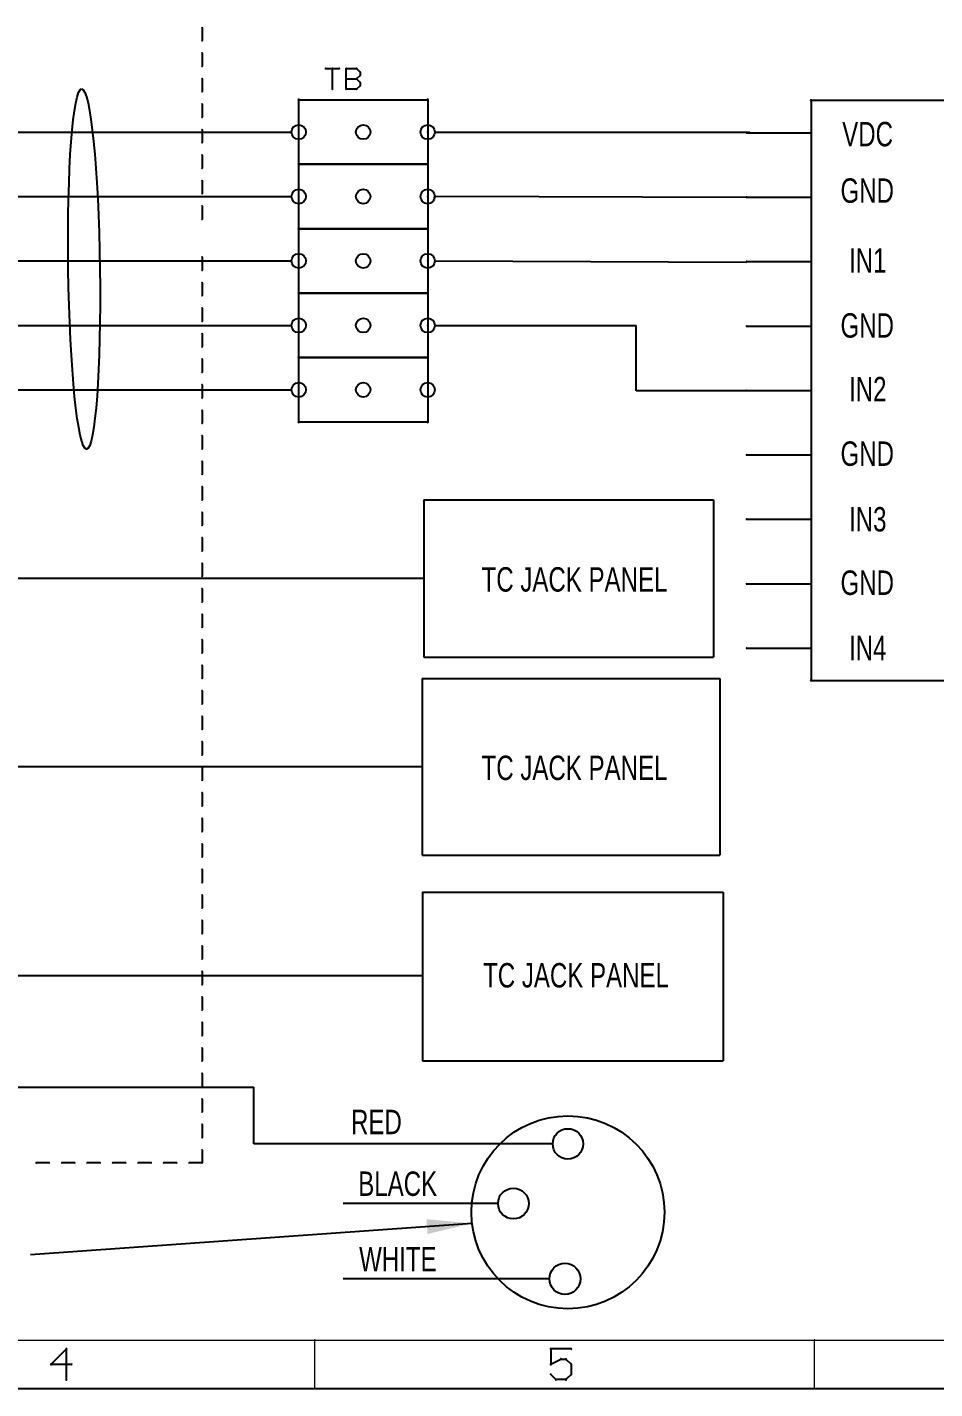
# Paper-space layout 'PATCH PANEL LAYOUT' of a CAD drawing. Header units: inches. Extents: x 0 to 12.8, y 0.2 to 9.1.
# Drawn here: x 5.458 to 8.273, y 0.249 to 4.475 of the extents above; entities that cross this region are included whole.
import ezdxf

# ---------------------------------------------------------------- set-up
doc = ezdxf.new("R2010")
doc.units = ezdxf.units.IN
doc.header["$MEASUREMENT"] = 0
for name, color, linetype in [('94', 14, 'Continuous'), ('97', 94, 'Continuous'), ('TEXT', 4, 'Continuous'), ('THIN_NEON_GREEN', 3, 'Continuous'), ('THIN_RED', 1, 'Continuous')]:
    doc.layers.add(name, color=color, linetype=linetype)
doc.styles.add('SLDTEXTSTYLE0', font='TXT', dxfattribs={"width": 0.736842})
doc.dimstyles.new('SLDDIMSTYLE0', dxfattribs={"dimtxt": 0.18, "dimasz": 0.14, "dimexe": 0, "dimexo": 0.0625, "dimgap": 0, "dimtad": 0, "dimtih": 1, "dimtoh": 1, "dimdec": 0, "dimrnd": 1e-09, "dimzin": 0, "dimdsep": 46, "dimtxsty": 'Standard', "dimsah": 1, "dimcen": 0.09, "dimadec": 0, "dimazin": 0, "dimtfac": 0.14, "dimtdec": 0, "dimtofl": 0, "dimtmove": 0, "dimatfit": 3, "dimfxl": 0, "dimfrac": 2, "dimtolj": 1, "dimtzin": 0, "dimarcsym": 0})

psp = doc.layouts.new('PATCH PANEL LAYOUT')

# ---------------------------------------------------------------- linework, layer by layer
at = {"layer": '94', "lineweight": 25}
for p, q in [((6.3, 4.05), (6.3, 4.25)), ((6.3, 4.25), (6.7, 4.25)), ((6.7, 4.25), (6.7, 4.05)), ((7.6895, 4.148), (7.8895, 4.148)), ((6.7, 4.05), (6.3, 4.05)), ((6.3, 3.85), (6.3, 4.05)), ((6.3, 4.05), (6.7, 4.05)), ((6.7, 4.05), (6.7, 3.85)), ((7.6895, 3.948), (7.8895, 3.948)), ((6.7, 3.85), (6.3, 3.85)), ((6.3, 3.65), (6.3, 3.85)), ((6.3, 3.85), (6.7, 3.85)), ((6.7, 3.85), (6.7, 3.65)), ((7.6895, 3.748), (7.8895, 3.748)), ((6.7, 3.65), (6.3, 3.65)), ((6.3, 3.45), (6.3, 3.65)), ((6.3, 3.65), (6.7, 3.65)), ((6.7, 3.65), (6.7, 3.45)), ((7.6895, 3.548), (7.8895, 3.548)), ((6.7, 3.45), (6.3, 3.45)), ((6.3, 3.25), (6.3, 3.45)), ((6.3, 3.45), (6.7, 3.45)), ((6.7, 3.45), (6.7, 3.25)), ((7.6895, 3.348), (7.8895, 3.348)), ((6.7, 3.25), (6.3, 3.25)), ((7.6895, 3.148), (7.8895, 3.148)), ((7.6895, 2.948), (7.8895, 2.948)), ((7.6895, 2.748), (7.8895, 2.748)), ((7.6895, 2.548), (7.8895, 2.548))]:
    psp.add_line(p, q, dxfattribs=at)
for centre in [(6.3, 4.15), (6.5, 4.15), (6.7, 4.15), (6.3, 3.95), (6.5, 3.95), (6.7, 3.95), (6.3, 3.75), (6.5, 3.75), (6.7, 3.75), (6.3, 3.55), (6.5, 3.55), (6.7, 3.55), (6.3, 3.35), (6.5, 3.35), (6.7, 3.35)]:
    psp.add_circle(centre, 0.0224, dxfattribs=at)
at = {"layer": '94', "lineweight": 18}
for centre, radius, start, end in [((6.3, 4.25), 0.0025, 0, 180), ((6.3, 4.25), 0.0025, 90, 270), ((6.7, 4.25), 0.0025, 0, 180), ((6.7, 4.25), 0.0025, 270, 90), ((7.8895, 4.248), 0.0025, 90, 270), ((7.8895, 4.248), 0.0025, 0, 180), ((7.6895, 4.148), 0.0015, 90, 270), ((7.6976, 4.1482), 0.0015, 90, 270), ((7.8895, 4.148), 0.0015, 270, 90), ((6.3, 4.05), 0.0025, 90, 270), ((6.3, 4.05), 0.0025, 0, 180), ((6.3, 4.05), 0.0025, 90, 270), ((6.3, 4.05), 0.0025, 180, 0), ((6.7, 4.05), 0.0025, 0, 180), ((6.7, 4.05), 0.0025, 180, 0), ((6.7, 4.05), 0.0025, 270, 90), ((6.7, 4.05), 0.0025, 270, 90), ((7.6895, 3.948), 0.0015, 90, 270), ((7.8895, 3.948), 0.0015, 270, 90), ((6.3, 3.85), 0.0025, 90, 270), ((6.3, 3.85), 0.0025, 0, 180), ((6.3, 3.85), 0.0025, 90, 270), ((6.3, 3.85), 0.0025, 180, 0), ((6.7, 3.85), 0.0025, 0, 180), ((6.7, 3.85), 0.0025, 180, 0), ((6.7, 3.85), 0.0025, 270, 90), ((6.7, 3.85), 0.0025, 270, 90), ((7.6895, 3.748), 0.0015, 90, 270), ((7.8895, 3.748), 0.0015, 270, 90), ((6.3, 3.65), 0.0025, 90, 270), ((6.3, 3.65), 0.0025, 0, 180), ((6.3, 3.65), 0.0025, 90, 270), ((6.3, 3.65), 0.0025, 180, 0), ((6.7, 3.65), 0.0025, 0, 180), ((6.7, 3.65), 0.0025, 180, 0), ((6.7, 3.65), 0.0025, 270, 90), ((6.7, 3.65), 0.0025, 270, 90), ((7.6895, 3.548), 0.0015, 90, 270), ((7.8895, 3.548), 0.0015, 270, 90), ((6.3, 3.45), 0.0025, 90, 270), ((6.3, 3.45), 0.0025, 0, 180), ((6.3, 3.45), 0.0025, 90, 270), ((6.3, 3.45), 0.0025, 180, 0), ((6.7, 3.45), 0.0025, 0, 180), ((6.7, 3.45), 0.0025, 180, 0), ((6.7, 3.45), 0.0025, 270, 90), ((6.7, 3.45), 0.0025, 270, 90), ((7.6895, 3.348), 0.0015, 90, 270), ((7.8895, 3.348), 0.0015, 270, 90), ((6.3, 3.25), 0.0025, 90, 270), ((6.3, 3.25), 0.0025, 180, 0), ((6.7, 3.25), 0.0025, 180, 0), ((6.7, 3.25), 0.0025, 270, 90), ((7.6895, 3.148), 0.0015, 90, 270), ((7.8895, 3.148), 0.0015, 270, 90), ((7.6895, 2.948), 0.0015, 90, 270.8517), ((7.8895, 2.948), 0.0015, 270, 90), ((7.6895, 2.748), 0.0015, 90, 270), ((7.8895, 2.748), 0.0015, 270, 90), ((7.6895, 2.548), 0.0015, 90, 270), ((7.8895, 2.548), 0.0015, 270, 90), ((7.8895, 2.448), 0.0025, 90, 270), ((7.8895, 2.448), 0.0025, 180, 0)]:
    psp.add_arc(centre, radius, start, end, dxfattribs=at)
at = {"layer": '97', "lineweight": 25}
for p, q in [((6, 4.474), (6, 4.4342)), ((6, 4.3948), (6, 4.355)), ((6, 4.3156), (6, 4.2758)), ((6, 4.2364), (6, 4.1966)), ((6, 4.1572), (6, 4.1174)), ((6, 4.0781), (6, 4.0382)), ((6, 3.9989), (6, 3.9591)), ((6, 3.9197), (6, 3.8799)), ((6, 3.7613), (6, 3.7215)), ((6, 3.6821), (6, 3.6423)), ((6, 3.6029), (6, 3.5631)), ((6, 3.5238), (6, 3.4839)), ((6, 3.4446), (6, 3.4048)), ((6, 3.3654), (6, 3.3256)), ((6, 3.2862), (6, 3.2464)), ((6, 3.207), (6, 3.1672)), ((6, 3.1278), (6, 3.088)), ((6, 3.0486), (6, 3.0088)), ((6, 2.9695), (6, 2.9296)), ((6, 2.8903), (6, 2.8505)), ((6, 2.8111), (6, 2.7713)), ((6, 2.7319), (6, 2.6921)), ((6, 2.6527), (6, 2.6129)), ((6, 2.5735), (6, 2.5337)), ((6, 2.4943), (6, 2.4545)), ((6, 2.4152), (6, 2.3753)), ((6, 2.336), (6, 2.2962)), ((6, 2.2568), (6, 2.217)), ((6, 2.1776), (6, 2.1378)), ((6, 2.0984), (6, 2.0586)), ((6, 2.0192), (6, 1.9794)), ((6, 1.94), (6, 1.9002)), ((6, 1.8609), (6, 1.821)), ((6, 1.7817), (6, 1.7419)), ((6, 1.7025), (6, 1.6627)), ((6, 1.6233), (6, 1.5835)), ((6, 1.5441), (6, 1.5043)), ((6, 1.4649), (6, 1.4251)), ((6, 1.3857), (6, 1.3459)), ((6, 1.3066), (6, 1.2667)), ((6, 1.2274), (6, 1.1876)), ((6, 1.1482), (6, 1.1084)), ((6, 1.069), (6, 1.0292)), ((6, 0.9898), (6, 0.95)), ((5.5256, 0.95), (5.4859, 0.95)), ((5.6047, 0.95), (5.565, 0.95)), ((5.6837, 0.95), (5.644, 0.95)), ((5.7628, 0.95), (5.7231, 0.95)), ((5.8419, 0.95), (5.8022, 0.95)), ((5.9209, 0.95), (5.8812, 0.95)), ((6, 0.95), (5.9603, 0.95)), ((5.5791, 0.3725), (5.5317, 0.325)), ((5.5791, 0.2776), (5.5791, 0.3725)), ((7.1449, 0.3725), (7.0817, 0.3725)), ((7.0817, 0.3725), (7.0817, 0.325)), ((7.0817, 0.325), (7.1133, 0.3408)), ((7.1133, 0.3408), (7.1291, 0.3408)), ((7.1291, 0.3408), (7.1449, 0.325)), ((5.5317, 0.325), (5.5949, 0.325)), ((7.1449, 0.325), (7.1449, 0.2934)), ((7.0975, 0.2776), (7.0817, 0.2934)), ((7.1291, 0.2776), (7.0975, 0.2776)), ((7.1449, 0.2934), (7.1291, 0.2776)), ((0, 0.25), (12.7, 0.25))]:
    psp.add_line(p, q, dxfattribs=at)
at = {"layer": '97', "lineweight": 18}
for p, q in [((0.15, 0.4), (12.55, 0.4)), ((6.35, 0.25), (6.35, 0.4)), ((7.9, 0.25), (7.9, 0.4))]:
    psp.add_line(p, q, dxfattribs=at)
for centre, radius, start, end in [((6, 4.474), 0.0015, 0, 180), ((6, 4.4342), 0.0015, 180, 0), ((6, 4.3948), 0.0015, 0, 180), ((6, 4.355), 0.0015, 180, 0), ((6, 4.3156), 0.0015, 0, 180), ((6, 4.2758), 0.0015, 180, 0), ((6, 4.2364), 0.0015, 0, 180), ((6, 4.1966), 0.0015, 180, 0), ((6, 4.1572), 0.0015, 0, 180), ((6, 4.1174), 0.0015, 180, 0), ((6, 4.0781), 0.0015, 0, 180), ((6, 4.0382), 0.0015, 180, 0), ((6, 3.9989), 0.0015, 0, 180), ((6, 3.9591), 0.0015, 180, 0), ((6, 3.9197), 0.0015, 0, 180), ((6, 3.8799), 0.0015, 180, 0), ((6, 3.7613), 0.0015, 0, 180), ((6, 3.7215), 0.0015, 180, 0), ((6, 3.6821), 0.0015, 0, 180), ((6, 3.6423), 0.0015, 180, 0), ((6, 3.6029), 0.0015, 0, 180), ((6, 3.5631), 0.0015, 180, 0), ((6, 3.5238), 0.0015, 0, 180), ((6, 3.4839), 0.0015, 180, 0), ((6, 3.4446), 0.0015, 0, 180), ((6, 3.4048), 0.0015, 180, 0), ((6, 3.3654), 0.0015, 0, 180), ((6, 3.3256), 0.0015, 180, 0), ((6, 3.2862), 0.0015, 0, 180), ((6, 3.2464), 0.0015, 180, 0), ((6, 3.207), 0.0015, 0, 180), ((6, 3.1672), 0.0015, 180, 0), ((6, 3.1278), 0.0015, 0, 180), ((6, 3.088), 0.0015, 180, 0), ((6, 3.0486), 0.0015, 0, 180), ((6, 3.0088), 0.0015, 180, 0), ((6, 2.9695), 0.0015, 0, 180), ((6, 2.9296), 0.0015, 180, 0), ((6, 2.8903), 0.0015, 0, 180), ((6, 2.8505), 0.0015, 180, 0), ((6, 2.8111), 0.0015, 0, 180), ((6, 2.7713), 0.0015, 180, 0), ((6, 2.7319), 0.0015, 0, 180), ((6, 2.6921), 0.0015, 180, 0), ((6, 2.6527), 0.0015, 0, 180), ((6, 2.6129), 0.0015, 180, 0), ((6, 2.5735), 0.0015, 0, 180), ((6, 2.5337), 0.0015, 180, 0), ((6, 2.4943), 0.0015, 0, 180), ((6, 2.4545), 0.0015, 180, 0), ((6, 2.4152), 0.0015, 0, 180), ((6, 2.3753), 0.0015, 180, 0), ((6, 2.336), 0.0015, 0, 180), ((6, 2.2962), 0.0015, 180, 0), ((6, 2.2568), 0.0015, 0, 180), ((6, 2.217), 0.0015, 180, 0), ((6, 2.1776), 0.0015, 0, 180), ((6, 2.1378), 0.0015, 180, 0), ((6, 2.0984), 0.0015, 0, 180), ((6, 2.0586), 0.0015, 180, 0), ((6, 2.0192), 0.0015, 0, 180), ((6, 1.9794), 0.0015, 180, 0), ((6, 1.94), 0.0015, 0, 180), ((6, 1.9002), 0.0015, 180, 0), ((6, 1.8609), 0.0015, 0, 180), ((6, 1.821), 0.0015, 180, 0), ((6, 1.7817), 0.0015, 0, 180), ((6, 1.7419), 0.0015, 180, 0), ((6, 1.7025), 0.0015, 0, 180), ((6, 1.6627), 0.0015, 180, 0), ((6, 1.6233), 0.0015, 0, 180), ((6, 1.5835), 0.0015, 180, 0), ((6, 1.5441), 0.0015, 0, 180), ((6, 1.5043), 0.0015, 180, 0), ((6, 1.4649), 0.0015, 0, 180), ((6, 1.4251), 0.0015, 180, 0), ((6, 1.3857), 0.0015, 0, 180), ((6, 1.3459), 0.0015, 180, 0), ((6, 1.3066), 0.0015, 0, 180), ((6, 1.2667), 0.0015, 180, 0), ((6, 1.2274), 0.0015, 0, 180), ((6, 1.1876), 0.0015, 180, 0), ((6, 1.1482), 0.0015, 0, 180), ((6, 1.1084), 0.0015, 180, 0), ((6, 1.069), 0.0015, 0, 180), ((6, 1.0292), 0.0015, 180, 0), ((6, 0.9898), 0.0015, 0, 180), ((5.4859, 0.95), 0.0015, 90, 270), ((5.5256, 0.95), 0.0015, 270, 90), ((5.565, 0.95), 0.0015, 90, 270), ((5.6047, 0.95), 0.0015, 270, 90), ((5.644, 0.95), 0.0015, 90, 270), ((5.6837, 0.95), 0.0015, 270, 90), ((5.7231, 0.95), 0.0015, 90, 270), ((5.7628, 0.95), 0.0015, 270, 90), ((5.8022, 0.95), 0.0015, 90, 270), ((5.8419, 0.95), 0.0015, 270, 90), ((5.8812, 0.95), 0.0015, 90, 270), ((5.9209, 0.95), 0.0015, 270, 90), ((5.9603, 0.95), 0.0015, 90, 270), ((6, 0.95), 0.0015, 180, 0), ((6, 0.95), 0.0015, 270, 90), ((6.35, 0.4), 0.000984, 0, 180), ((7.9, 0.4), 0.000984, 0, 180), ((5.5791, 0.3725), 0.002, 0, 180), ((5.5791, 0.3725), 0.002, 315.0101, 135.0101), ((7.0817, 0.3725), 0.002, 90, 270), ((7.0817, 0.3725), 0.002, 0, 180), ((7.1133, 0.3408), 0.002, 90, 270), ((7.1133, 0.3408), 0.002, 296.5715, 116.5715), ((7.1291, 0.3408), 0.002, 45, 225), ((7.1291, 0.3408), 0.002, 270, 90), ((7.1449, 0.3725), 0.002, 270, 90), ((5.5317, 0.325), 0.002, 90, 270), ((5.5317, 0.325), 0.002, 134.9899, 314.9899), ((5.5949, 0.325), 0.002, 270, 90), ((7.0817, 0.325), 0.002, 116.5586, 296.5586), ((7.0817, 0.325), 0.002, 180, 0), ((7.1449, 0.325), 0.002, 0, 180), ((7.1449, 0.325), 0.002, 225, 45), ((5.5791, 0.2776), 0.002, 180, 0), ((7.0817, 0.2934), 0.002, 45, 225), ((7.0975, 0.2776), 0.002, 90, 270), ((7.0975, 0.2776), 0.002, 225, 45), ((7.1291, 0.2776), 0.002, 135.0101, 315.0101), ((7.1291, 0.2776), 0.002, 270, 90), ((7.1449, 0.2934), 0.002, 180, 0), ((7.1449, 0.2934), 0.002, 315.0101, 135.0101), ((6.35, 0.25), 0.000984, 180, 0), ((7.9, 0.25), 0.000984, 180, 0)]:
    psp.add_arc(centre, radius, start, end, dxfattribs=at)
at = {"layer": 'TEXT', "lineweight": 25}
for p, q in [((6.383, 4.3471), (6.4257, 4.3471)), ((6.4044, 4.283), (6.4044, 4.3471)), ((6.4475, 4.283), (6.4475, 4.3471)), ((6.4475, 4.3471), (6.4795, 4.3471)), ((6.4475, 4.315), (6.4795, 4.315)), ((6.4795, 4.3471), (6.4902, 4.3364)), ((6.4902, 4.3257), (6.4795, 4.315)), ((6.4795, 4.315), (6.4902, 4.3044)), ((6.4902, 4.3364), (6.4902, 4.3257)), ((6.4795, 4.283), (6.4475, 4.283)), ((6.4902, 4.2937), (6.4795, 4.283)), ((6.4902, 4.3044), (6.4902, 4.2937))]:
    psp.add_line(p, q, dxfattribs=at)
at = {"layer": 'TEXT', "lineweight": 18}
for centre, start, end in [((6.383, 4.3471), 90, 270), ((6.4044, 4.3471), 0, 180), ((6.4257, 4.3471), 270, 90), ((6.4475, 4.3471), 0, 180), ((6.4475, 4.3471), 90, 270), ((6.4475, 4.315), 90, 270), ((6.4795, 4.3471), 45, 225), ((6.4795, 4.315), 45, 225), ((6.4795, 4.315), 135, 315), ((6.4795, 4.3471), 270, 90), ((6.4795, 4.315), 270, 90), ((6.4902, 4.3364), 0, 180), ((6.4902, 4.3257), 180, 0), ((6.4902, 4.3364), 225, 45), ((6.4902, 4.3257), 315, 135), ((6.4044, 4.283), 180, 0), ((6.4475, 4.283), 90, 270), ((6.4475, 4.283), 180, 0), ((6.4795, 4.283), 134.9865, 314.9865), ((6.4795, 4.283), 270, 90), ((6.4902, 4.3044), 0, 180), ((6.4902, 4.2937), 180, 0), ((6.4902, 4.3044), 224.9865, 44.9865), ((6.4902, 4.2937), 315.0135, 135.0135), ((6.3, 4.15), 270, 90), ((6.7, 4.15), 90, 270), ((7.6895, 4.148), 270, 90), ((7.6976, 4.1482), 270, 90), ((6.3, 3.95), 270, 90), ((6.7, 3.95), 90, 270), ((7.6895, 3.948), 270, 90), ((6, 3.75), 90, 270), ((6, 3.75), 180, 0), ((6.3, 3.75), 270, 90), ((6.7, 3.75), 90, 270), ((7.6895, 3.748), 270, 90), ((6.3, 3.55), 270, 90), ((6.7, 3.55), 90, 270), ((6.3, 3.35), 270, 90), ((7.6895, 3.348), 270, 90), ((7.6895, 2.948), 270.8517, 90)]:
    psp.add_arc(centre, 0.0015, start, end, dxfattribs=at)
at = {"layer": 'THIN_NEON_GREEN', "lineweight": 25}
for p, q in [((8.7895, 4.248), (7.8895, 4.248)), ((7.8895, 4.248), (7.8895, 2.448)), ((7.8895, 2.448), (8.7895, 2.448))]:
    psp.add_line(p, q, dxfattribs=at)
at = {"layer": 'THIN_NEON_GREEN'}
for p, q in [((6.6886, 3.0086), (7.5872, 3.0086)), ((6.6886, 3.0086), (6.6886, 2.5201)), ((7.5872, 3.0086), (7.5872, 2.5201)), ((6.6886, 2.5201), (7.5872, 2.5201)), ((6.6826, 2.4536), (7.6068, 2.4536)), ((6.6826, 2.4536), (6.6826, 1.9055)), ((7.6068, 2.4536), (7.6068, 1.9055)), ((6.6826, 1.9055), (7.6068, 1.9055)), ((6.6843, 1.7908), (7.617, 1.7908)), ((6.6843, 1.7908), (6.6843, 1.2666)), ((7.617, 1.7908), (7.617, 1.2666)), ((6.6843, 1.2666), (7.617, 1.2666)), ((2.2371, 1.1855), (6.1604, 1.1855)), ((6.1604, 1.0092), (6.1604, 1.1855)), ((7.0878, 1.0092), (6.1604, 1.0092)), ((6.9183, 0.824), (6.4377, 0.824)), ((7.0777, 0.5903), (6.4377, 0.5903))]:
    psp.add_line(p, q, dxfattribs=at)
for centre, radius in [((7.1351, 0.7968), 0.2994), ((7.1351, 1.0092), 0.0472), ((6.966, 0.824), 0.0477), ((7.126, 0.5903), 0.0483)]:
    psp.add_circle(centre, radius, dxfattribs=at)
psp.add_ellipse((5.6341, 3.7249), major_axis=(-0.0076, 0.5592), ratio=0.087826, dxfattribs=at)
at = {"layer": 'THIN_RED'}
for p, q in [((4.921, 4.1498), (6.2776, 4.15)), ((6.7224, 4.15), (7.6966, 4.15)), ((4.921, 3.9498), (6.2776, 3.95)), ((6.7224, 3.95), (6.7183, 3.9462)), ((7.6895, 3.9465), (6.7224, 3.95)), ((4.921, 3.7498), (6.2776, 3.75)), ((6.7224, 3.75), (7.6895, 3.7465)), ((4.921, 3.5498), (6.2776, 3.55)), ((6.7224, 3.55), (7.347, 3.55)), ((7.347, 3.3465), (7.347, 3.55)), ((4.921, 3.3498), (6.2776, 3.35)), ((7.6895, 3.3465), (7.347, 3.3465)), ((6.6886, 2.7644), (4.5797, 2.7644)), ((6.6826, 2.1796), (4.5737, 2.1796)), ((6.6843, 1.5312), (4.5678, 1.5312))]:
    psp.add_line(p, q, dxfattribs=at)

# ---------------------------------------------------------------- texts
at = {"layer": 'TEXT', "attachment_point": 2, "style": 'SLDTEXTSTYLE0'}
for s, insert, char_height in [('VDC', (8.0649, 4.1816), 0.07576), ('GND', (8.0638, 4.0063), 0.07576), ('IN1', (8.0654, 3.7894), 0.07576), ('GND', (8.0638, 3.5877), 0.07576), ('IN2', (8.0654, 3.3901), 0.07576), ('GND', (8.0638, 3.1897), 0.07576), ('IN3', (8.0654, 2.986), 0.07576), ('TC JACK PANEL', (7.1556, 2.7993), 0.075758), ('GND', (8.0638, 2.7891), 0.07576), ('IN4', (8.0654, 2.5863), 0.07576), ('TC JACK PANEL', (7.1556, 2.2144), 0.075758), ('TC JACK PANEL', (7.1602, 1.5704), 0.075758), ('RED', (6.541, 1.1151), 0.07576), ('BLACK', (6.6069, 0.9235), 0.07576), ('WHITE', (6.6076, 0.6893), 0.07576)]:
    psp.add_mtext(s, dxfattribs=dict(at, insert=insert, char_height=char_height))

# ---------------------------------------------------------------- leaders
at = {"layer": 'TEXT'}
psp.add_leader([(6.8376, 0.7624), (5.4674, 0.6645)], dimstyle='SLDDIMSTYLE0', dxfattribs=at)

doc.saveas('drawing.dxf')
